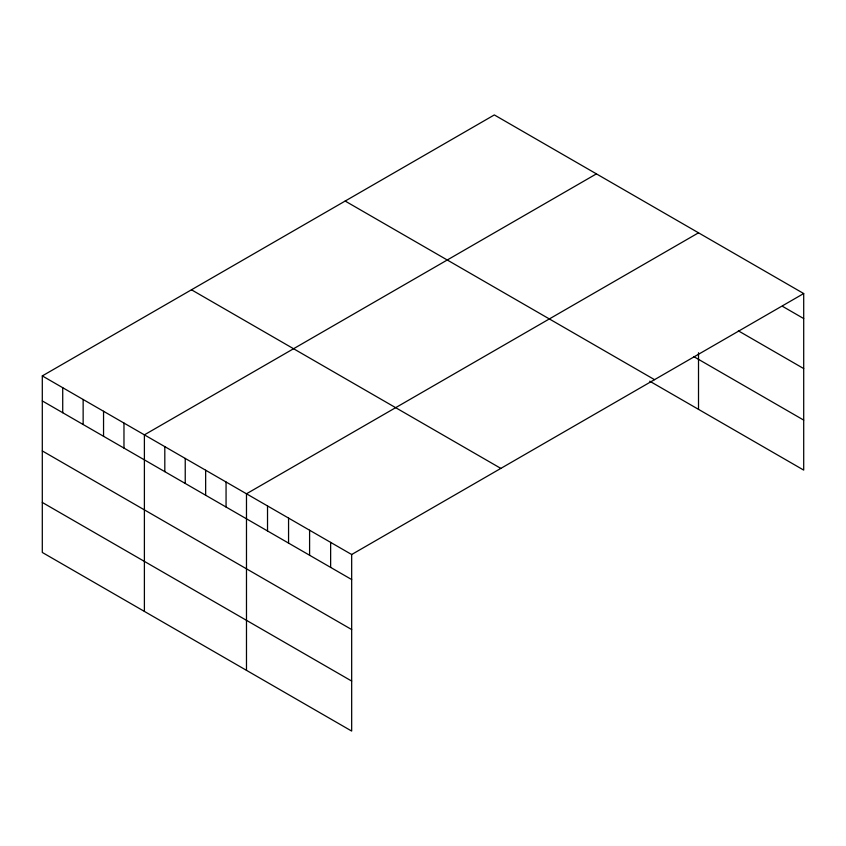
<?xml version="1.0" encoding="UTF-8"?>
<svg xmlns="http://www.w3.org/2000/svg" width="846" height="846" viewBox="0 0 846 846"><rect width="100%" height="100%" fill="white"/><g stroke="black" fill="none" stroke-linecap="round" stroke-linejoin="round"><path stroke-width="1.27" d="M803.7 293.541L351.672 554.521L351.672 731.071L42.3 552.459L42.3 375.91L494.328 114.929L803.7 293.541L803.7 470.09L649.739 381.197M596.419 173.874L144.391 434.855L144.391 611.394M698.51 232.819L246.482 493.789L246.482 670.339M782.666 306.421L803.7 318.561M738.378 330.849L803.7 368.57M693.974 356.737L803.7 420.092M345.157 201.052L654.529 379.664M191.471 289.787L500.843 468.398M42.3 375.91L351.672 554.521M42.3 400.93L351.672 579.542M42.3 450.929L351.672 629.551M42.3 502.45L351.672 681.062M698.51 352.75L698.51 409.358M330.638 542.381L330.638 567.402M309.594 530.231L309.594 555.251M288.56 518.08L288.56 543.1M267.526 505.94L267.526 530.96M226.062 482.009L226.062 507.029M205.652 470.217L205.652 495.238M185.232 458.426L185.232 483.447M164.811 446.635L164.811 471.656M123.971 423.063L123.971 448.084M103.55 411.272L103.55 436.293M83.141 399.481L83.141 424.502M62.72 387.701L62.72 412.721"/></g></svg>
